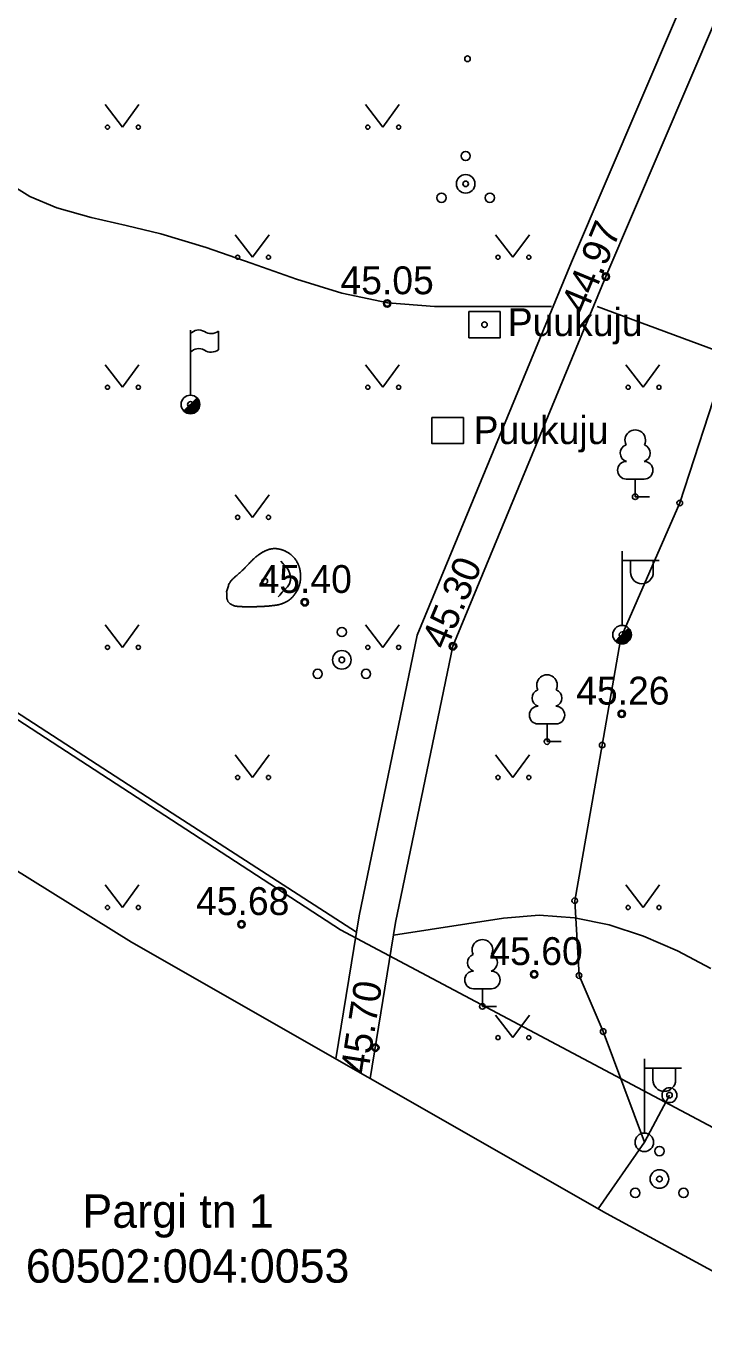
# Model space of a CAD drawing. Extents: x 641727 to 642404, y 6471758 to 6472113.
# Drawn here: x 641928.37 to 641946.59, y 6471946.58 to 6471981.67 of the extents above; entities that cross this region are included whole.
import ezdxf

# ---------------------------------------------------------------- set-up
doc = ezdxf.new("R2010")
doc.units = 0
for name, color, linetype in [('HALJASTUS', 7, 'Continuous'), ('HORISONTAAL-EH2000', 7, 'Continuous'), ('KORGUS-EH2000', 7, 'Continuous'), ('MOOTMPUNKT', 7, 'Continuous'), ('MOOTPIIR', 7, 'Continuous'), ('MPKAABEL', 7, 'Continuous'), ('MPOHULIIN', 7, 'Continuous'), ('PIIR', 7, 'Continuous'), ('POST', 7, 'Continuous'), ('PUU', 7, 'Continuous'), ('RAJATIS', 7, 'Continuous'), ('RELJEEF', 7, 'Continuous'), ('TEE', 7, 'Continuous')]:
    doc.layers.add(name, color=color, linetype=linetype)

msp = doc.modelspace()

# ---------------------------------------------------------------- linework, layer by layer
at = {"layer": 'HALJASTUS'}
for p, q in [((641930.495, 6471979.558), (641930.958, 6471978.952)), ((641930.958, 6471978.952), (641931.404, 6471979.558)), ((641937.495, 6471979.558), (641937.958, 6471978.952)), ((641937.958, 6471978.952), (641938.404, 6471979.558)), ((641933.995, 6471976.058), (641934.458, 6471975.452)), ((641934.458, 6471975.452), (641934.904, 6471976.058)), ((641940.995, 6471976.058), (641941.458, 6471975.452)), ((641941.458, 6471975.452), (641941.904, 6471976.058)), ((641930.495, 6471972.558), (641930.958, 6471971.952)), ((641930.958, 6471971.952), (641931.404, 6471972.558)), ((641937.495, 6471972.558), (641937.958, 6471971.952)), ((641937.958, 6471971.952), (641938.404, 6471972.558)), ((641944.495, 6471972.558), (641944.958, 6471971.952)), ((641944.958, 6471971.952), (641945.404, 6471972.558)), ((641933.995, 6471969.058), (641934.458, 6471968.452)), ((641934.458, 6471968.452), (641934.904, 6471969.058)), ((641930.495, 6471965.558), (641930.958, 6471964.952)), ((641930.958, 6471964.952), (641931.404, 6471965.558)), ((641937.495, 6471965.558), (641937.958, 6471964.952)), ((641937.958, 6471964.952), (641938.404, 6471965.558)), ((641933.995, 6471962.058), (641934.458, 6471961.452)), ((641934.458, 6471961.452), (641934.904, 6471962.058)), ((641940.995, 6471962.058), (641941.458, 6471961.452)), ((641941.458, 6471961.452), (641941.904, 6471962.058)), ((641930.495, 6471958.558), (641930.958, 6471957.952)), ((641930.958, 6471957.952), (641931.404, 6471958.558)), ((641944.495, 6471958.558), (641944.958, 6471957.952)), ((641944.958, 6471957.952), (641945.404, 6471958.558)), ((641940.995, 6471955.058), (641941.458, 6471954.452)), ((641941.458, 6471954.452), (641941.904, 6471955.058))]:
    msp.add_line(p, q, dxfattribs=at)
for centre in [(641930.557, 6471978.952), (641931.386, 6471978.952), (641937.557, 6471978.952), (641938.386, 6471978.952), (641934.057, 6471975.452), (641934.886, 6471975.452), (641941.057, 6471975.452), (641941.886, 6471975.452), (641930.557, 6471971.952), (641931.386, 6471971.952), (641937.557, 6471971.952), (641938.386, 6471971.952), (641944.557, 6471971.952), (641945.386, 6471971.952), (641934.057, 6471968.452), (641934.886, 6471968.452), (641930.557, 6471964.952), (641931.386, 6471964.952), (641937.557, 6471964.952), (641938.386, 6471964.952), (641934.057, 6471961.452), (641934.886, 6471961.452), (641941.057, 6471961.452), (641941.886, 6471961.452), (641930.557, 6471957.952), (641931.386, 6471957.952), (641944.557, 6471957.952), (641945.386, 6471957.952), (641941.057, 6471954.452), (641941.886, 6471954.452)]:
    msp.add_circle(centre, 0.055, dxfattribs=at)
at = {"layer": 'HORISONTAAL-EH2000'}
for points in [[(641924.441, 6471982.036), (641924.887, 6471981.323), (641925.327, 6471980.604), (641925.77, 6471979.896), (641926.23, 6471979.214), (641926.718, 6471978.576), (641927.247, 6471977.997), (641927.827, 6471977.494), (641928.471, 6471977.083), (641929.191, 6471976.78), (641930.12, 6471976.522), (641931.056, 6471976.304), (641931.99, 6471976.08), (641933.211, 6471975.713), (641934.425, 6471975.288), (641935.639, 6471974.861), (641936.86, 6471974.488), (641938.095, 6471974.223), (641939.351, 6471974.123), (641942.5, 6471974.123)], [(641904.509, 6471979.49), (641906.467, 6471978.49), (641908.405, 6471977.455), (641910.411, 6471976.321), (641912.41, 6471975.173), (641914.398, 6471974.001), (641916.688, 6471972.532), (641918.903, 6471970.955), (641921.065, 6471969.304), (641921.875, 6471968.589), (641922.624, 6471967.803), (641923.348, 6471966.988), (641924.08, 6471966.185), (641924.855, 6471965.436), (641925.708, 6471964.782), (641927.902, 6471963.348), (641930.099, 6471961.917), (641932.298, 6471960.491), (641937.251, 6471957.285)], [(641943.721, 6471974.123), (641947.622, 6471972.682)], [(641938.251, 6471957.207), (641941.206, 6471957.669), (641942.167, 6471957.743), (641943.115, 6471957.676), (641944.05, 6471957.483), (641944.973, 6471957.18), (641945.884, 6471956.784), (641946.783, 6471956.309)]]:
    msp.add_lwpolyline(points, dxfattribs=at)
at = {"layer": 'KORGUS-EH2000'}
for centre in [(641943.956, 6471974.93), (641938.078, 6471974.206), (641935.862, 6471966.167), (641939.847, 6471964.983), (641944.386, 6471963.163), (641934.16, 6471957.5), (641942.032, 6471956.154), (641937.76, 6471954.18)]:
    msp.add_circle(centre, 0.1, dxfattribs=at)
at = {"layer": 'MOOTMPUNKT'}
for centre in [(641940.238, 6471980.792), (641940.189, 6471977.426), (641943.956, 6471974.93), (641938.078, 6471974.206), (641940.696, 6471973.637), (641940.696, 6471973.637), (641932.788, 6471971.49), (641944.748, 6471969.007), (641945.946, 6471968.838), (641934.787, 6471966.731), (641935.862, 6471966.167), (641944.394, 6471965.294), (641939.847, 6471964.983), (641944.354, 6471965.16), (641936.859, 6471964.616), (641944.386, 6471963.163), (641942.376, 6471962.417), (641943.859, 6471962.324), (641943.122, 6471958.136), (641934.16, 6471957.5), (641942.032, 6471956.154), (641943.237, 6471956.121), (641940.639, 6471955.292), (641943.887, 6471954.614), (641937.76, 6471954.18), (641945.669, 6471952.902), (641945.399, 6471950.646)]:
    msp.add_circle(centre, 0.075, dxfattribs=at)
at = {"layer": 'MOOTPIIR'}
msp.add_lwpolyline([(641982.437, 6472004.458), (641964.558, 6472017.134), (641951.861, 6472002.036), (641915.536, 6472035.655), (641909.172, 6472031.632), (641898.928, 6472024.251), (641888.558, 6472015.71), (641880.033, 6472008.088), (641878.208, 6472006.707), (641877.519, 6472002.913), (641877.071, 6472000.868), (641878.189, 6471998.936), (641884.446, 6471988.304), (641889.631, 6471983.04), (641891.583, 6471981.631), (641897.121, 6471978.023), (641905.691, 6471972.457), (641912.464, 6471968.218), (641917.809, 6471965.366), (641931.199, 6471957.024), (641943.973, 6471949.714), (641953.204, 6471944.702), (641969.916, 6471934.51)], dxfattribs=at)
at = {"layer": 'MPKAABEL'}
msp.add_lwpolyline([(641944.994, 6471951.634), (641943.887, 6471954.614), (641943.237, 6471956.121), (641943.122, 6471958.136), (641943.859, 6471962.324), (641944.354, 6471965.16), (641944.394, 6471965.294), (641945.946, 6471968.838), (641947.107, 6471972.391), (641948.907, 6471975.879), (641950.177, 6471977.884), (641950.898, 6471979.005), (641952.157, 6471981.457), (641953.518, 6471985.158), (641954.47, 6471986.392), (641956.247, 6471986.94), (641957.753, 6471986.987), (641957.895, 6471986.971), (641960.064, 6471986.599), (641970.502, 6471983.548)], dxfattribs=at)
at = {"layer": 'MPOHULIIN'}
msp.add_line((641944.994, 6471951.634), (641943.749, 6471949.842), dxfattribs=at)
at = {"layer": 'PIIR'}
for points in [[(641877.52, 6472001.62), (641895.89, 6472016.54), (641915.99, 6472031.13), (641951.7, 6471999.62), (641964.78, 6472016.03), (641983.28, 6472002.24), (642001.33, 6472027.96), (642015.37, 6472014.73), (642043.28, 6472044.21), (642061.48, 6472029.49), (642027.1, 6471987.54), (642006.96, 6472001.86), (641997.37, 6471988.68), (642017.35, 6471973.82), (642002.31, 6471955.2), (641985.07, 6471931.45), (641976.92, 6471936.05), (641936.82, 6471957.35), (641888.83, 6471988.61)], [(641763.37, 6471925.16), (641871.64, 6471996.91), (641877.52, 6472001.62), (641888.83, 6471988.61), (641936.82, 6471957.35), (641976.92, 6471936.05), (641985.07, 6471931.45), (641936.28, 6471864.22), (641908.89, 6471825.05), (641904.5, 6471820.87), (641903.99, 6471821.36), (641871.15, 6471844.69), (641833.43, 6471872.67), (641802.33, 6471891.52), (641764.55, 6471924.16)]]:
    msp.add_lwpolyline(points, close=True, dxfattribs=at)
at = {"layer": 'POST'}
for p, q in [((641944.394, 6471965.544), (641944.394, 6471967.544)), ((641944.394, 6471967.294), (641945.394, 6471967.294)), ((641944.621, 6471966.973), (641944.621, 6471967.294)), ((641945.233, 6471966.973), (641945.233, 6471967.294)), ((641944.217, 6471965.118), (641944.571, 6471965.471)), ((641944.394, 6471965.294), (641944.394, 6471965.294)), ((641944.996, 6471951.883), (641944.996, 6471953.883)), ((641944.996, 6471953.633), (641945.996, 6471953.633)), ((641945.223, 6471953.312), (641945.223, 6471953.633)), ((641945.835, 6471953.312), (641945.835, 6471953.633)), ((641944.996, 6471951.633), (641944.996, 6471951.633))]:
    msp.add_line(p, q, dxfattribs=at)
msp.add_lwpolyline([(641945.669, 6471952.902), (641944.994, 6471951.634)], dxfattribs=at)
for centre, radius in [((641944.394, 6471965.294), 0.25), ((641945.669, 6471952.902), 0.2), ((641944.994, 6471951.634), 0.25)]:
    msp.add_circle(centre, radius, dxfattribs=at)
for centre, radius, start, end in [((641944.927, 6471966.973), 0.306, 180, 0), ((641944.394, 6471965.294), 0.225, 224.8541, 45.0356), ((641944.394, 6471965.294), 0.2, 224.8427, 45.047), ((641944.394, 6471965.294), 0.175, 224.8281, 45.0616), ((641944.394, 6471965.294), 0.15, 224.8087, 45.081), ((641944.394, 6471965.294), 0.125, 224.7814, 45.1083), ((641944.394, 6471965.294), 0.1, 224.7406, 45.1491), ((641944.394, 6471965.294), 0.075, 224.6725, 45.2172), ((641944.394, 6471965.294), 0.05, 224.5363, 45.3534), ((641944.394, 6471965.294), 0.025, 224.1278, 45.7619), ((641945.529, 6471953.312), 0.306, 180, 0)]:
    msp.add_arc(centre, radius, start, end, dxfattribs=at)
at = {"layer": 'PUU'}
for p, q in [((641944.988, 6471969.482), (641944.508, 6471969.482)), ((641944.748, 6471969.007), (641944.748, 6471969.482)), ((641945.128, 6471969.007), (641944.748, 6471969.007)), ((641942.616, 6471962.892), (641942.136, 6471962.892)), ((641942.376, 6471962.417), (641942.376, 6471962.892)), ((641942.756, 6471962.417), (641942.376, 6471962.417)), ((641940.879, 6471955.767), (641940.399, 6471955.767)), ((641940.639, 6471955.292), (641940.639, 6471955.767)), ((641941.019, 6471955.292), (641940.639, 6471955.292))]:
    msp.add_line(p, q, dxfattribs=at)
for centre, radius in [((641940.189, 6471978.176), 0.125), ((641940.189, 6471977.426), 0.25), ((641939.539, 6471977.051), 0.125), ((641940.839, 6471977.051), 0.125), ((641936.859, 6471965.366), 0.125), ((641936.859, 6471964.616), 0.25), ((641936.209, 6471964.241), 0.125), ((641937.509, 6471964.241), 0.125), ((641945.399, 6471951.396), 0.125), ((641945.399, 6471950.646), 0.25), ((641944.749, 6471950.271), 0.125), ((641946.049, 6471950.271), 0.125)]:
    msp.add_circle(centre, radius, dxfattribs=at)
for centre, radius, start, end in [((641944.748, 6471970.527), 0.277, 332.5799, 207.4201), ((641944.578, 6471970.18), 0.233, 109.0217, 253.1415), ((641944.918, 6471970.18), 0.233, 286.8508, 70.9859), ((641944.511, 6471969.719), 0.238, 90.0016, 269.3953), ((641944.985, 6471969.719), 0.238, 270.6047, 89.9984), ((641942.376, 6471963.937), 0.277, 332.5799, 207.4201), ((641942.206, 6471963.59), 0.233, 109.0217, 253.1415), ((641942.546, 6471963.59), 0.233, 286.8508, 70.9859), ((641942.139, 6471963.129), 0.238, 90.0016, 269.3953), ((641942.613, 6471963.129), 0.238, 270.6047, 89.9984), ((641940.639, 6471956.812), 0.277, 332.5799, 207.4201), ((641940.469, 6471956.465), 0.233, 109.0217, 253.1415), ((641940.809, 6471956.465), 0.233, 286.8508, 70.9859), ((641940.402, 6471956.004), 0.238, 90.0016, 269.3953), ((641940.876, 6471956.004), 0.238, 270.6047, 89.9984)]:
    msp.add_arc(centre, radius, start, end, dxfattribs=at)
at = {"layer": 'RAJATIS'}
for p, q in [((641932.788, 6471971.74), (641932.788, 6471973.49)), ((641933.541, 6471973.459), (641933.541, 6471972.959)), ((641932.611, 6471971.314), (641932.965, 6471971.667)), ((641932.788, 6471971.49), (641932.788, 6471971.49))]:
    msp.add_line(p, q, dxfattribs=at)
for points in [[(641941.118, 6471973.988), (641940.274, 6471973.988), (641940.274, 6471973.286), (641941.118, 6471973.286)], [(641940.127, 6471971.138), (641939.283, 6471971.138), (641939.283, 6471970.436), (641940.127, 6471970.436)]]:
    msp.add_lwpolyline(points, close=True, dxfattribs=at)
msp.add_circle((641932.788, 6471971.49), 0.25, dxfattribs=at)
for centre, radius, start, end in [((641933.011, 6471973.206), 0.288, 57.8941, 140.7366), ((641933.345, 6471973.738), 0.341, 237.8941, 305.0219), ((641933.011, 6471972.706), 0.288, 57.8941, 140.7366), ((641933.345, 6471973.238), 0.341, 237.8941, 305.0219), ((641932.788, 6471971.49), 0.225, 224.8541, 45.0356), ((641932.788, 6471971.49), 0.2, 224.8427, 45.047), ((641932.788, 6471971.49), 0.175, 224.8281, 45.0616), ((641932.788, 6471971.49), 0.15, 224.8087, 45.081), ((641932.788, 6471971.49), 0.125, 224.7814, 45.1083), ((641932.788, 6471971.49), 0.1, 224.7406, 45.1491), ((641932.788, 6471971.49), 0.075, 224.6725, 45.2172), ((641932.788, 6471971.49), 0.05, 224.5363, 45.3534), ((641932.788, 6471971.49), 0.025, 224.1278, 45.7619)]:
    msp.add_arc(centre, radius, start, end, dxfattribs=at)
at = {"layer": 'RELJEEF'}
msp.add_lwpolyline([(641935.147, 6471966.316), (641935.19, 6471966.361), (641935.258, 6471966.434), (641935.326, 6471966.508), (641935.394, 6471966.581), (641935.45, 6471966.663), (641935.475, 6471966.76), (641935.475, 6471966.859), (641935.454, 6471966.957), (641935.412, 6471967.047), (641935.349, 6471967.125), (641935.283, 6471967.2), (641935.217, 6471967.275)], dxfattribs=at)
msp.add_open_spline([(641933.762, 6471966.446), (641933.762, 6471966.446), (641933.767, 6471966.187), (641933.961, 6471966.058), (641934.21, 6471966.046), (641934.46, 6471966.045), (641934.71, 6471966.052), (641934.96, 6471966.07), (641935.207, 6471966.105), (641935.433, 6471966.208), (641935.608, 6471966.384), (641935.722, 6471966.606), (641935.757, 6471966.852), (641935.727, 6471967.1), (641935.62, 6471967.324), (641935.44, 6471967.496), (641935.214, 6471967.6), (641934.967, 6471967.619), (641934.736, 6471967.525), (641934.532, 6471967.381), (641934.358, 6471967.202), (641934.185, 6471967.021), (641933.997, 6471966.858), (641933.815, 6471966.689), (641933.762, 6471966.446)], degree=2, dxfattribs=at)
at = {"layer": 'TEE'}
for points in [[(641879.463, 6472007.656), (641877.519, 6472002.913), (641877.525, 6472001.562), (641877.071, 6472000.868), (641878.189, 6471998.936), (641884.446, 6471988.304), (641889.631, 6471983.04), (641889.631, 6471983.04), (641891.583, 6471981.631), (641897.121, 6471978.023), (641905.691, 6471972.457), (641912.464, 6471968.218), (641917.809, 6471965.366), (641931.199, 6471957.024), (641943.973, 6471949.714), (641953.204, 6471944.702), (641969.916, 6471934.51)], [(641877.525, 6472001.562), (641881.408, 6472001.874), (641893.522, 6472001.69), (641908.545, 6472001.433), (641916.043, 6472001.465), (641920.199, 6472001.122), (641925.442, 6472000.244), (641933.36, 6471998.532), (641943.792, 6471995.687), (641951.175, 6471993.727), (641946.762, 6471984.051), (641943.034, 6471975.317), (641938.887, 6471965.278), (641937.322, 6471957.729), (641936.698, 6471953.877)], [(641937.625, 6471953.347), (641938.306, 6471957.547), (641939.847, 6471964.983), (641943.956, 6471974.93), (641947.677, 6471983.647), (641952.025, 6471993.182), (641952.173, 6471993.462), (641956.873, 6471992.215), (641974.629, 6471986.744), (641985.978, 6471983.195), (641991.771, 6471981.634), (642001.086, 6471980.676), (642011.758, 6471978.158), (642020.162, 6471975.751)]]:
    msp.add_lwpolyline(points, dxfattribs=at)

# ---------------------------------------------------------------- texts
at = {"layer": 'KORGUS-EH2000'}
for s, rotation, p in [('44.97', 67.4693, (641943.422, 6471973.895)), ('45.30', 67.183, (641939.669, 6471964.861)), ('45.70', 81.116, (641937.559, 6471953.432))]:
    msp.add_text(s, height=0.75, rotation=rotation, dxfattribs=at).set_placement(p)
for s, p in [('45.05', (641936.822, 6471974.456)), ('45.40', (641934.619, 6471966.417)), ('45.26', (641943.161, 6471963.413)), ('45.68', (641932.939, 6471957.75)), ('45.60', (641940.827, 6471956.404))]:
    msp.add_text(s, height=0.75, dxfattribs=at).set_placement(p)
at = {"layer": 'PIIR'}
for s, p in [('Pargi tn 1', (641929.883, 6471949.334)), ('60502:004:0053', (641928.362, 6471947.856))]:
    msp.add_text(s, height=0.9, dxfattribs=at).set_placement(p)
at = {"layer": 'RAJATIS'}
for p in [(641941.32, 6471973.33), (641940.403, 6471970.424)]:
    msp.add_text('Puukuju', height=0.75, dxfattribs=at).set_placement(p)

doc.saveas('drawing.dxf')
